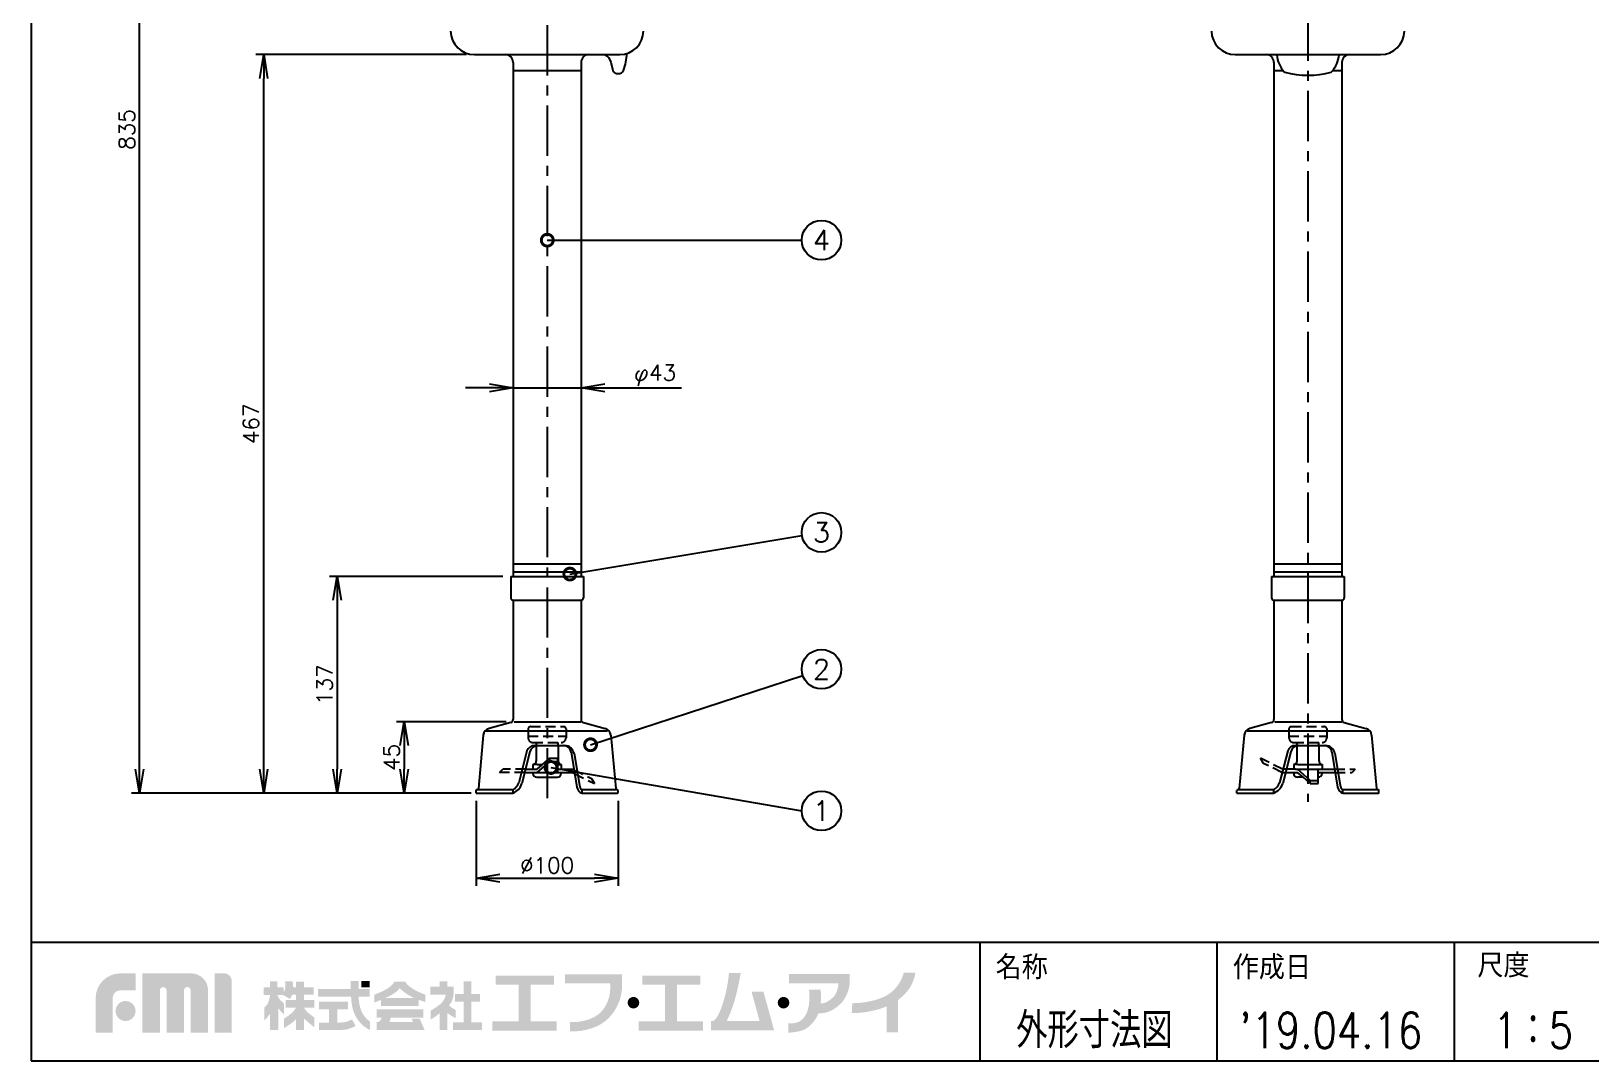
# Model space of a CAD drawing. Extents: x 115 to 2025, y 0 to 1377.
# Drawn here: x 115 to 1102, y 0 to 651 of the extents above; entities that cross this region are included whole.
import ezdxf
from ezdxf.enums import TextEntityAlignment as Align

# ---------------------------------------------------------------- set-up
doc = ezdxf.new("R2010")
doc.units = 0
doc.header["$PDMODE"] = 3
doc.linetypes.add('CENTER', pattern=[50.8, 31.75, -6.35, 6.35, -6.35])
doc.linetypes.add('HIDDEN', pattern=[9.525, 6.35, -3.175])
doc.layers.get('0').update_dxf_attribs({"linetype": 'CONTINUOUS'})
doc.layers.get('DEFPOINTS').update_dxf_attribs({"linetype": 'CONTINUOUS'})
for name, color, linetype in [('DANMEN', 7, 'CONTINUOUS'), ('SUNPOU', 7, 'CONTINUOUS'), ('WAKU', 7, 'CONTINUOUS')]:
    doc.layers.add(name, color=color, linetype=linetype)
doc.styles.get("Standard").update_dxf_attribs({"font": 'romans.shx', "bigfont": 'extfont2.shx'})
doc.dimstyles.get("Standard").update_dxf_attribs({"dimscale": 5, "dimtxt": 2, "dimasz": 3, "dimexe": 1, "dimexo": 1, "dimgap": 0.6, "dimtad": 3, "dimdec": 0, "dimzin": 0, "dimdsep": 46, "dimtxsty": 'STANDARD', "dimblk1": 'OPEN', "dimblk2": 'OPEN', "dimsah": 1, "dimcen": 1.5, "dimadec": 0, "dimazin": 0, "dimtfac": 1, "dimtdec": 0, "dimtmove": 0, "dimatfit": 0, "dimldrblk": 'DOTSMALL', "dimfxl": 1, "dimtvp": 1, "dimtolj": 1, "dimtzin": 0, "dimarcsym": 0})

# ---------------------------------------------------------------- blocks, each defined once
blk = doc.blocks.new('_DotSmall')
at = {"color": 0, "linetype": 'ByBlock', "const_width": 0.5}
blk.add_lwpolyline([(-0.0625, 0, 1), (0.0625, 0, 1)], format="xyb", close=True, dxfattribs=at)
blk = doc.blocks.new('_OPEN')
at = {"color": 0, "linetype": 'ByBlock'}
for p, q in [((-1, 0.167), (0, 0)), ((0, 0), (-1, -0.167)), ((0, 0), (-1, 0))]:
    blk.add_line(p, q, dxfattribs=at)
blk = doc.blocks.new('*D4')
at = {"layer": 'DEFPOINTS', "color": 0}
for p in [(262.06, 636.35), (395.31, 636.35), (396.4, 169.35)]:
    blk.add_point(p, dxfattribs=at)
at = {"layer": 'SUNPOU', "color": 0, "lineweight": -2}
for p, q in [((390.31, 636.35), (257.06, 636.35)), ((262.06, 184.35), (262.06, 621.35)), ((391.4, 169.35), (257.06, 169.35))]:
    blk.add_line(p, q, dxfattribs=at)
at = {"layer": 'SUNPOU', "color": 0, "lineweight": -2, "xscale": 15, "yscale": 15, "zscale": 15}
for p, rotation in [((262.06, 636.35), 90), ((262.06, 169.35), 270)]:
    blk.add_blockref('_OPEN', p, dxfattribs=dict(at, rotation=rotation))
at = {"layer": 'SUNPOU', "color": 0, "insert": (254.06, 402.85), "char_height": 10, "attachment_point": 5, "rotation": 90}
blk.add_mtext('\\A1;467', dxfattribs=at)
blk = doc.blocks.new('*D5')
at = {"layer": 'DEFPOINTS', "color": 0}
for p in [(419.81, 425.54), (462.81, 425.54), (462.81, 425.54)]:
    blk.add_point(p, dxfattribs=at)
at = {"layer": 'SUNPOU', "color": 0, "lineweight": -2}
for p, q in [((404.81, 425.54), (389.81, 425.54)), ((419.81, 425.54), (462.81, 425.54)), ((477.81, 425.54), (526.43, 425.54))]:
    blk.add_line(p, q, dxfattribs=at)
at = {"layer": 'SUNPOU', "color": 0, "lineweight": -2, "xscale": 15, "yscale": 15, "zscale": 15}
blk.add_blockref('_OPEN', (419.81, 425.54), dxfattribs=at)
at = {"layer": 'SUNPOU', "color": 0, "lineweight": -2, "xscale": 15, "yscale": 15, "zscale": 15, "rotation": 180}
blk.add_blockref('_OPEN', (462.81, 425.54), dxfattribs=at)
at = {"layer": 'SUNPOU', "color": 0, "insert": (509.62, 433.54), "char_height": 10, "attachment_point": 5}
blk.add_mtext('\\A1;φ43', dxfattribs=at)
blk = doc.blocks.new('*D10')
at = {"layer": 'DEFPOINTS', "color": 0}
for p in [(418.31, 306.35), (308.59, 169.35), (396.4, 169.35)]:
    blk.add_point(p, dxfattribs=at)
at = {"layer": 'SUNPOU', "color": 0, "lineweight": -2}
for p, q in [((413.31, 306.35), (303.59, 306.35)), ((308.59, 291.35), (308.59, 184.35)), ((391.4, 169.35), (303.59, 169.35))]:
    blk.add_line(p, q, dxfattribs=at)
at = {"layer": 'SUNPOU', "color": 0, "lineweight": -2, "xscale": 15, "yscale": 15, "zscale": 15}
for p, rotation in [((308.59, 306.35), 90), ((308.59, 169.35), 270)]:
    blk.add_blockref('_OPEN', p, dxfattribs=dict(at, rotation=rotation))
at = {"layer": 'SUNPOU', "color": 0, "insert": (300.59, 237.85), "char_height": 10, "attachment_point": 5, "rotation": 90}
blk.add_mtext('\\A1;137', dxfattribs=at)
blk = doc.blocks.new('*D11')
at = {"layer": 'DEFPOINTS', "color": 0}
for p in [(396.4, 169.35), (486.22, 169.35), (486.22, 115.56)]:
    blk.add_point(p, dxfattribs=at)
at = {"layer": 'SUNPOU', "color": 0, "lineweight": -2}
for p, q in [((396.4, 164.35), (396.4, 110.56)), ((486.22, 164.35), (486.22, 110.56)), ((411.4, 115.56), (471.22, 115.56))]:
    blk.add_line(p, q, dxfattribs=at)
at = {"layer": 'SUNPOU', "color": 0, "lineweight": -2, "xscale": 15, "yscale": 15, "zscale": 15, "rotation": 180}
blk.add_blockref('_OPEN', (396.4, 115.56), dxfattribs=at)
at = {"layer": 'SUNPOU', "color": 0, "lineweight": -2, "xscale": 15, "yscale": 15, "zscale": 15}
blk.add_blockref('_OPEN', (486.22, 115.56), dxfattribs=at)
at = {"layer": 'SUNPOU', "color": 0, "insert": (441.31, 123.56), "char_height": 10, "attachment_point": 5}
blk.add_mtext('\\A1;%%C100', dxfattribs=at)
blk = doc.blocks.new('*D12')
at = {"layer": 'DEFPOINTS', "color": 0}
for p in [(420.41, 214.35), (350.97, 169.35), (397.79, 169.35)]:
    blk.add_point(p, dxfattribs=at)
at = {"layer": 'SUNPOU', "color": 0, "lineweight": -2}
for p, q in [((415.41, 214.35), (345.97, 214.35)), ((350.97, 199.35), (350.97, 184.35)), ((392.79, 169.35), (345.97, 169.35))]:
    blk.add_line(p, q, dxfattribs=at)
at = {"layer": 'SUNPOU', "color": 0, "lineweight": -2, "xscale": 15, "yscale": 15, "zscale": 15}
for p, rotation in [((350.97, 214.35), 90), ((350.97, 169.35), 270)]:
    blk.add_blockref('_OPEN', p, dxfattribs=dict(at, rotation=rotation))
at = {"layer": 'SUNPOU', "color": 0, "insert": (342.97, 191.85), "char_height": 10, "attachment_point": 5, "rotation": 90}
blk.add_mtext('\\A1;45', dxfattribs=at)
blk = doc.blocks.new('*D13')
at = {"layer": 'DEFPOINTS', "color": 0}
for p in [(183.55, 1008.66), (448.13, 1008.66), (398.35, 169.35)]:
    blk.add_point(p, dxfattribs=at)
at = {"layer": 'SUNPOU', "color": 0, "lineweight": -2}
for p, q in [((443.13, 1008.66), (178.55, 1008.66)), ((183.55, 184.35), (183.55, 993.66)), ((393.35, 169.35), (178.55, 169.35))]:
    blk.add_line(p, q, dxfattribs=at)
at = {"layer": 'SUNPOU', "color": 0, "lineweight": -2, "xscale": 15, "yscale": 15, "zscale": 15}
for p, rotation in [((183.55, 1008.66), 90), ((183.55, 169.35), 270)]:
    blk.add_blockref('_OPEN', p, dxfattribs=dict(at, rotation=rotation))
at = {"layer": 'SUNPOU', "color": 0, "insert": (175.55, 589), "char_height": 10, "attachment_point": 5, "rotation": 90}
blk.add_mtext('\\A1;835', dxfattribs=at)

msp = doc.modelspace()

# ---------------------------------------------------------------- hatches: boundary and pattern name
at = {"layer": 'WAKU'}
h = msp.add_hatch(color=1, dxfattribs=at)
edge = h.paths.add_edge_path()
edge.add_spline(control_points=[(155.78, 17.85), (155.78, 17.85), (155.78, 39.66), (155.78, 39.66), (155.78, 48.29), (162.8, 55.31), (171.43, 55.31), (171.43, 55.31), (181.16, 55.31), (181.16, 55.31), (181.16, 55.31), (181.16, 44.53), (181.16, 44.53), (181.16, 44.53), (171.43, 44.53), (171.43, 44.53), (168.75, 44.53), (166.56, 42.34), (166.56, 39.66), (166.56, 39.66), (166.56, 17.85), (166.56, 17.85), (166.56, 17.85), (155.78, 17.85), (155.78, 17.85)], knot_values=[0, 0, 0, 0, 1, 1, 1, 2, 2, 2, 3, 3, 3, 4, 4, 4, 5, 5, 5, 6, 6, 6, 7, 7, 7, 8, 8, 8, 8], degree=3, periodic=0)
h = msp.add_hatch(color=1, dxfattribs=at)
edge = h.paths.add_edge_path()
edge.add_spline(control_points=[(226.74, 17.85), (226.74, 17.85), (215.86, 17.85), (215.86, 17.85), (215.86, 17.85), (215.86, 44.54), (215.86, 44.54), (215.86, 45.7), (214.92, 46.64), (213.76, 46.64), (212.6, 46.64), (211.66, 45.7), (211.66, 44.54), (211.66, 44.54), (211.66, 17.85), (211.66, 17.85), (211.66, 17.85), (200.62, 17.85), (200.62, 17.85), (200.62, 17.85), (200.62, 44.54), (200.62, 44.54), (200.62, 45.7), (199.69, 46.64), (198.53, 46.64), (197.36, 46.64), (196.42, 45.7), (196.42, 44.54), (196.42, 44.54), (196.42, 17.85), (196.42, 17.85), (196.42, 17.85), (185.4, 17.85), (185.4, 17.85), (185.4, 17.85), (185.4, 55.31), (185.4, 55.31), (185.4, 55.31), (201.24, 55.31), (201.24, 55.31), (201.24, 55.31), (216.11, 55.31), (216.11, 55.31), (222.05, 55.31), (226.89, 50.48), (226.89, 44.54), (226.89, 44.54), (226.89, 43.54), (226.89, 43.54), (226.89, 41.88), (226.89, 17.85), (226.89, 17.85), (226.89, 17.85), (226.74, 17.85), (226.74, 17.85)], knot_values=[0, 0, 0, 0, 1, 1, 1, 2, 2, 2, 3, 3, 3, 4, 4, 4, 5, 5, 5, 6, 6, 6, 7, 7, 7, 8, 8, 8, 9, 9, 9, 10, 10, 10, 11, 11, 11, 12, 12, 12, 13, 13, 13, 14, 14, 14, 15, 15, 15, 16, 16, 16, 17, 17, 17, 18, 18, 18, 18], degree=3, periodic=0)
h = msp.add_hatch(color=1, dxfattribs=at)
edge = h.paths.add_edge_path()
edge.add_spline(control_points=[(231.05, 17.85), (231.05, 17.85), (231.05, 55.33), (231.05, 55.33), (231.05, 55.33), (236.97, 55.33), (236.97, 55.33), (239.66, 55.33), (241.84, 53.15), (241.84, 50.46), (241.84, 50.46), (241.84, 17.85), (241.84, 17.85), (241.84, 17.85), (231.05, 17.85), (231.05, 17.85)], knot_values=[0, 0, 0, 0, 1, 1, 1, 2, 2, 2, 3, 3, 3, 4, 4, 4, 5, 5, 5, 5], degree=3, periodic=0)
h = msp.add_hatch(color=1, dxfattribs=at)
edge = h.paths.add_edge_path(flags=16)
edge.add_spline(control_points=[(294.19, 27.33), (294.19, 27.33), (292.22, 28.6), (290.19, 30.35), (288.97, 31.4), (288.13, 32.65), (287.66, 33.48), (287.66, 33.48), (287.66, 33.58), (287.66, 33.58), (287.66, 33.58), (294.1, 33.58), (294.1, 33.58), (294.1, 33.58), (294.1, 38.36), (294.1, 38.36), (294.1, 38.36), (287.66, 38.36), (287.66, 38.36), (287.66, 38.36), (287.66, 41.73), (287.66, 41.73), (287.66, 41.73), (293.7, 41.73), (293.7, 41.73), (293.7, 41.73), (293.7, 46.51), (293.7, 46.51), (293.7, 46.51), (287.66, 46.51), (287.66, 46.51), (287.66, 46.51), (287.66, 50.09), (287.66, 50.09), (287.66, 50.09), (282.6, 50.09), (282.6, 50.09), (282.6, 50.09), (282.6, 46.51), (282.6, 46.51), (282.6, 46.51), (280.76, 46.51), (280.76, 46.51), (280.68, 48.6), (280.35, 50.17), (280.35, 50.17), (280.35, 50.17), (275.64, 50.17), (275.64, 50.17), (275.64, 50.17), (275.71, 46.23), (275.64, 45.38), (275.6, 44.9), (275.13, 44.13), (274.73, 43.56), (274.73, 43.56), (274.73, 46.51), (274.73, 46.51), (274.73, 46.51), (270.6, 46.51), (270.6, 46.51), (270.6, 46.51), (270.6, 50.17), (270.6, 50.17), (270.6, 50.17), (266.06, 50.17), (266.06, 50.17), (266.06, 50.17), (266.06, 46.51), (266.06, 46.51), (266.06, 46.51), (262.08, 46.51), (262.08, 46.51), (262.08, 46.51), (262.08, 41.66), (262.08, 41.66), (262.08, 41.66), (266.06, 41.66), (266.06, 41.66), (266.06, 41.66), (266.06, 41.59), (266.06, 41.59), (265.95, 40.74), (265.46, 37.51), (264.55, 36.11), (263.49, 34.5), (262.44, 33.65), (262.44, 33.65), (262.44, 33.65), (262.44, 25.37), (262.44, 25.37), (262.44, 25.37), (264.98, 28), (266.06, 29.81), (266.06, 29.81), (266.06, 19.43), (266.06, 19.43), (266.06, 19.43), (270.6, 19.43), (270.6, 19.43), (270.6, 19.43), (270.6, 19.46), (270.6, 19.46), (270.6, 19.46), (271.22, 19.46), (271.22, 19.46), (271.22, 19.46), (271.22, 33.35), (271.22, 33.35), (272.38, 31.65), (275.01, 29.23), (275.01, 29.23), (275.01, 29.23), (275.01, 36.25), (275.01, 36.25), (275.01, 36.25), (273.05, 37.8), (272.13, 38.93), (271.4, 39.83), (270.9, 41.16), (270.73, 41.66), (270.73, 41.66), (274.38, 41.66), (274.38, 41.66), (274.38, 41.66), (278.59, 39.14), (278.59, 39.14), (278.59, 39.14), (279.46, 40.25), (280.09, 41.73), (280.09, 41.73), (282.6, 41.73), (282.6, 41.73), (282.6, 41.73), (282.6, 38.36), (282.6, 38.36), (282.6, 38.36), (276.04, 38.36), (276.04, 38.36), (276.04, 38.36), (276.04, 33.58), (276.04, 33.58), (276.04, 33.58), (282.44, 33.58), (282.44, 33.58), (282.03, 32.71), (281.09, 31.16), (279.15, 29.65), (276.28, 27.4), (274.87, 26.63), (274.87, 26.63), (274.87, 26.63), (274.87, 20.66), (274.87, 20.66), (274.87, 20.66), (280.7, 24.03), (282.6, 26.49), (282.6, 26.49), (282.6, 19.46), (282.6, 19.46), (282.6, 19.46), (287.66, 19.46), (287.66, 19.46), (287.66, 19.46), (287.66, 26.67), (287.66, 26.67), (290.01, 24.4), (294.19, 21.15), (294.19, 21.15), (294.19, 21.15), (294.19, 27.33), (294.19, 27.33)], knot_values=[0, 0, 0, 0, 1, 1, 1, 2, 2, 2, 3, 3, 3, 4, 4, 4, 5, 5, 5, 6, 6, 6, 7, 7, 7, 8, 8, 8, 9, 9, 9, 10, 10, 10, 11, 11, 11, 12, 12, 12, 13, 13, 13, 14, 14, 14, 15, 15, 15, 16, 16, 16, 17, 17, 17, 18, 18, 18, 19, 19, 19, 20, 20, 20, 21, 21, 21, 22, 22, 22, 23, 23, 23, 24, 24, 24, 25, 25, 25, 26, 26, 26, 27, 27, 27, 28, 28, 28, 29, 29, 29, 30, 30, 30, 31, 31, 31, 32, 32, 32, 33, 33, 33, 34, 34, 34, 35, 35, 35, 36, 36, 36, 37, 37, 37, 38, 38, 38, 39, 39, 39, 40, 40, 40, 41, 41, 41, 42, 42, 42, 43, 43, 43, 44, 44, 44, 45, 45, 45, 46, 46, 46, 47, 47, 47, 48, 48, 48, 49, 49, 49, 50, 50, 50, 51, 51, 51, 52, 52, 52, 53, 53, 53, 54, 54, 54, 55, 55, 55, 56, 56, 56, 57, 57, 57, 57], degree=3, periodic=0)
h = msp.add_hatch(color=1, dxfattribs=at)
edge = h.paths.add_edge_path()
edge.add_spline(control_points=[(324.59, 30), (323.65, 31.73), (322.93, 33.91), (322.57, 36.02), (322.28, 37.71), (322.18, 39.45), (322.14, 40.54), (322.14, 40.54), (329.04, 40.54), (329.04, 40.54), (329.04, 40.54), (329.04, 45.32), (329.04, 45.32), (329.04, 45.32), (322.22, 45.32), (322.22, 45.32), (322.22, 45.32), (322.22, 50.44), (322.22, 50.44), (322.22, 50.44), (317.16, 50.44), (317.16, 50.44), (317.16, 50.44), (317.16, 45.32), (317.16, 45.32), (317.16, 45.32), (296.37, 45.32), (296.37, 45.32), (296.37, 45.32), (296.37, 40.54), (296.37, 40.54), (296.37, 40.54), (317.37, 40.54), (317.37, 40.54), (317.41, 39.31), (317.53, 37.27), (317.88, 35.22), (318.33, 32.63), (319.27, 29.91), (320.45, 27.75), (323.06, 23.02), (327.45, 20.44), (327.86, 20.19), (328.26, 19.94), (329.28, 19.53), (329.28, 19.53), (329.28, 19.53), (329.28, 24.83), (329.28, 24.83), (328.06, 25.71), (325.95, 27.53), (324.59, 30)], knot_values=[0, 0, 0, 0, 1, 1, 1, 2, 2, 2, 3, 3, 3, 4, 4, 4, 5, 5, 5, 6, 6, 6, 7, 7, 7, 8, 8, 8, 9, 9, 9, 10, 10, 10, 11, 11, 11, 12, 12, 12, 13, 13, 13, 14, 14, 14, 15, 15, 15, 16, 16, 16, 17, 17, 17, 17], degree=3, periodic=0)
for points in [[(329.04, 46.37), (323.83, 46.37), (323.83, 50.44), (329.04, 50.44)], [(393.46, 24.35), (393.46, 37.32), (398.91, 37.32), (398.91, 42.19), (393.46, 42.19), (393.46, 50.16), (388.54, 50.16), (388.54, 42.19), (383.02, 42.19), (383.02, 37.32), (388.54, 37.32), (388.54, 24.35), (381.85, 24.35), (381.85, 19.42), (400.08, 19.42), (400.08, 24.35)], [(430.86, 25), (430.86, 48.15), (445.65, 48.15), (445.65, 53.89), (408.87, 53.89), (408.87, 48.15), (423.27, 48.15), (423.27, 25), (406.73, 25), (406.73, 19.06), (447.4, 19.06), (447.4, 25)], [(523.48, 25), (523.48, 48.15), (538.26, 48.15), (538.26, 53.89), (501.49, 53.89), (501.49, 48.15), (515.89, 48.15), (515.89, 25), (499.35, 25), (499.35, 19.06), (540.02, 19.06), (540.02, 25)]]:
    msp.add_hatch(color=1, dxfattribs=at).paths.add_polyline_path(points)
h = msp.add_hatch(color=1, dxfattribs=at)
edge = h.paths.add_edge_path()
edge.add_spline(control_points=[(338.77, 39.64), (340.28, 40.3), (341.67, 40.94), (342.48, 41.4), (345.01, 42.84), (347.48, 44.65), (347.93, 45.88), (348.01, 45.89), (348.11, 45.94), (348.26, 45.86), (348.28, 45.55), (351.03, 43.25), (353.12, 41.92), (354.52, 41.04), (356.02, 40.28), (357.47, 39.64), (357.47, 39.64), (338.77, 39.64), (338.77, 39.64)], knot_values=[0, 0, 0, 0, 1, 1, 1, 2, 2, 2, 3, 3, 3, 4, 4, 4, 5, 5, 5, 6, 6, 6, 6], degree=3, periodic=0)
edge = h.paths.add_edge_path(flags=16)
edge.add_spline(control_points=[(364.28, 41.86), (364.28, 41.86), (361.16, 42.86), (357.85, 44.65), (353.19, 47.18), (351.5, 50.1), (351.5, 50.1), (351.5, 50.1), (344.82, 50.1), (344.82, 50.1), (344.82, 50.1), (343.07, 46.98), (338.92, 44.84), (334.77, 42.7), (331.98, 41.86), (331.98, 41.86), (331.98, 41.86), (331.98, 36.8), (331.98, 36.8), (331.98, 36.8), (334, 37.6), (336.32, 38.58), (336.32, 38.58), (336.32, 34.6), (336.32, 34.6), (336.32, 34.6), (360.08, 34.6), (360.08, 34.6), (360.08, 34.6), (360.08, 38.57), (360.08, 38.57), (362.49, 37.66), (364.28, 37.19), (364.28, 37.19), (364.28, 37.19), (364.28, 41.86), (364.28, 41.86)], knot_values=[0, 0, 0, 0, 1, 1, 1, 2, 2, 2, 3, 3, 3, 4, 4, 4, 5, 5, 5, 6, 6, 6, 7, 7, 7, 8, 8, 8, 9, 9, 9, 10, 10, 10, 11, 11, 11, 12, 12, 12, 12], degree=3, periodic=0)
h = msp.add_hatch(color=1, dxfattribs=at)
edge = h.paths.add_edge_path()
edge.add_spline(control_points=[(383.54, 32.13), (383.54, 32.13), (381.34, 33.36), (380.3, 34.14), (379.88, 34.45), (379.54, 34.82), (379.26, 35.14), (380.05, 36.02), (380.71, 36.93), (381.14, 37.84), (382.76, 41.28), (382.12, 46.86), (382.12, 46.86), (382.12, 46.86), (378.29, 46.86), (378.29, 46.86), (378.29, 46.86), (378.29, 50.16), (378.29, 50.16), (378.29, 50.16), (373.29, 50.16), (373.29, 50.16), (373.29, 50.16), (373.29, 46.86), (373.29, 46.86), (373.29, 46.86), (367.46, 46.86), (367.46, 46.86), (367.46, 46.86), (367.46, 41.92), (367.46, 41.92), (367.46, 41.92), (377.24, 41.92), (377.24, 41.92), (377.08, 39.73), (375.28, 36.99), (373.49, 35.57), (371.6, 34.08), (367.63, 31.68), (367.63, 31.68), (367.63, 31.68), (367.63, 26.1), (367.63, 26.1), (367.63, 26.1), (369.4, 27.01), (372.06, 29.02), (372.45, 29.32), (372.93, 29.67), (373.42, 30.04), (373.42, 30.04), (373.42, 19.42), (373.42, 19.42), (373.42, 19.42), (378.23, 19.42), (378.23, 19.42), (378.23, 19.42), (378.23, 30.27), (378.23, 30.27), (380.43, 28.62), (383.54, 26.88), (383.54, 26.88), (383.54, 26.88), (383.54, 32.13), (383.54, 32.13)], knot_values=[0, 0, 0, 0, 1, 1, 1, 2, 2, 2, 3, 3, 3, 4, 4, 4, 5, 5, 5, 6, 6, 6, 7, 7, 7, 8, 8, 8, 9, 9, 9, 10, 10, 10, 11, 11, 11, 12, 12, 12, 13, 13, 13, 14, 14, 14, 15, 15, 15, 16, 16, 16, 17, 17, 17, 18, 18, 18, 19, 19, 19, 20, 20, 20, 21, 21, 21, 21], degree=3, periodic=0)
h = msp.add_hatch(color=1, dxfattribs=at)
edge = h.paths.add_edge_path()
edge.add_spline(control_points=[(488.75, 49.02), (488.75, 49.02), (488.75, 50.06), (488.75, 50.06), (488.76, 50.73), (488.77, 51.12), (488.75, 51.17), (488.75, 51.17), (488.75, 54.67), (488.75, 54.67), (488.75, 54.67), (452.69, 54.67), (452.69, 54.67), (452.69, 54.67), (452.69, 49.02), (452.69, 49.02), (452.69, 49.02), (481.18, 49.02), (481.18, 49.02), (481.32, 47.05), (481.43, 42.9), (480.27, 39.37), (479.06, 35.68), (477.51, 33.01), (475.36, 30.8), (471.02, 26.3), (462.93, 24.17), (455.8, 24.48), (455.8, 24.48), (455.8, 24.47), (455.8, 24.47), (455.8, 24.47), (455.8, 18.59), (455.8, 18.59), (455.8, 18.59), (455.8, 18.58), (455.8, 18.58), (464.54, 18.2), (474.66, 21.22), (480.13, 26.87), (482.74, 29.58), (485.09, 32.85), (486.75, 37.09), (488.34, 41.12), (488.74, 44.79), (488.74, 47.37), (488.73, 47.99), (488.73, 48.54), (488.74, 49.02), (488.74, 49.02), (488.75, 49.02), (488.75, 49.02)], knot_values=[0, 0, 0, 0, 1, 1, 1, 2, 2, 2, 3, 3, 3, 4, 4, 4, 5, 5, 5, 6, 6, 6, 7, 7, 7, 8, 8, 8, 9, 9, 9, 10, 10, 10, 11, 11, 11, 12, 12, 12, 13, 13, 13, 14, 14, 14, 15, 15, 15, 16, 16, 16, 17, 17, 17, 17], degree=3, periodic=0)
h = msp.add_hatch(color=1, dxfattribs=at)
edge = h.paths.add_edge_path()
edge.add_spline(control_points=[(578.2, 43.65), (578.2, 43.65), (570.65, 43.65), (570.65, 43.65), (570.65, 43.65), (575.77, 25.11), (575.77, 25.11), (575.77, 25.11), (554.88, 25.11), (554.88, 25.11), (555.48, 26.27), (556.81, 29.05), (558.58, 33.87), (561.44, 41.68), (563.8, 55.58), (563.8, 55.58), (563.8, 55.58), (556.35, 55.58), (556.35, 55.58), (556.35, 55.58), (555.84, 46.26), (552.11, 35.08), (549.57, 27.44), (547.28, 25.54), (546.09, 25.11), (546.09, 25.11), (544.97, 25.11), (544.97, 25.11), (544.97, 25.11), (544.97, 19.33), (544.97, 19.33), (544.97, 19.33), (577.36, 19.33), (577.36, 19.33), (577.36, 19.33), (582.3, 19.33), (582.3, 19.33), (582.3, 19.33), (584.91, 19.33), (584.91, 19.33), (584.91, 19.33), (578.2, 43.65), (578.2, 43.65)], knot_values=[0, 0, 0, 0, 1, 1, 1, 2, 2, 2, 3, 3, 3, 4, 4, 4, 5, 5, 5, 6, 6, 6, 7, 7, 7, 8, 8, 8, 9, 9, 9, 10, 10, 10, 11, 11, 11, 12, 12, 12, 13, 13, 13, 14, 14, 14, 14], degree=3, periodic=0)
h = msp.add_hatch(color=1, dxfattribs=at)
edge = h.paths.add_edge_path()
edge.add_spline(control_points=[(632.75, 50.8), (632.75, 50.8), (632.75, 54.88), (632.75, 54.88), (632.75, 54.88), (594.26, 54.88), (594.26, 54.88), (594.26, 54.88), (594.26, 49.08), (594.26, 49.08), (594.26, 49.08), (625.63, 49.08), (625.63, 49.08), (625.52, 47.53), (624.97, 42.7), (622.25, 40.16), (618.98, 37.12), (616.6, 36.25), (614.42, 36.25), (614.41, 36.25), (614.4, 36.25), (614.38, 36.25), (614.84, 40.73), (614.34, 44.95), (614.34, 44.95), (614.34, 44.95), (606.95, 44.95), (606.95, 44.95), (606.95, 44.95), (607.43, 43.71), (607.1, 37.26), (606.73, 30.3), (603.69, 26.46), (601.01, 24.87), (598.32, 23.27), (593.82, 23.7), (593.82, 23.7), (593.82, 23.7), (593.82, 17.83), (593.82, 17.83), (593.82, 17.83), (596.14, 17.62), (601.22, 18.78), (605.72, 19.79), (609.6, 23.21), (612.46, 28.85), (612.53, 28.99), (612.81, 29.87), (612.87, 30.02), (616.36, 30.06), (620.34, 30.32), (626.02, 35.16), (630.44, 38.93), (632.17, 44.84), (632.62, 48.07), (632.62, 48.07), (632.75, 50.8), (632.75, 50.8)], knot_values=[0, 0, 0, 0, 1, 1, 1, 2, 2, 2, 3, 3, 3, 4, 4, 4, 5, 5, 5, 6, 6, 6, 7, 7, 7, 8, 8, 8, 9, 9, 9, 10, 10, 10, 11, 11, 11, 12, 12, 12, 13, 13, 13, 14, 14, 14, 15, 15, 15, 16, 16, 16, 17, 17, 17, 18, 18, 18, 19, 19, 19, 19], degree=3, periodic=0)
h = msp.add_hatch(color=1, dxfattribs=at)
edge = h.paths.add_edge_path()
edge.add_spline(control_points=[(674.23, 55.69), (674.23, 55.69), (666.91, 55.69), (666.91, 55.69), (666.89, 55.57), (664.79, 45.48), (654.9, 40.72), (651.18, 38.93), (647.89, 38.14), (645.1, 37.55), (638.95, 36.25), (634.42, 36.46), (634.37, 36.46), (634.37, 36.46), (634.05, 30.24), (634.05, 30.24), (634.26, 30.23), (639.39, 29.98), (646.39, 31.46), (649.17, 32.05), (652.38, 32.86), (656.11, 34.45), (656.11, 34.45), (656.11, 18.05), (656.11, 18.05), (656.11, 18.05), (663.36, 18.05), (663.36, 18.05), (663.36, 18.05), (663.36, 38.48), (663.36, 38.48), (673.54, 45.8), (674.12, 55.2), (674.23, 55.69)], knot_values=[0, 0, 0, 0, 1, 1, 1, 2, 2, 2, 3, 3, 3, 4, 4, 4, 5, 5, 5, 6, 6, 6, 7, 7, 7, 8, 8, 8, 9, 9, 9, 10, 10, 10, 11, 11, 11, 11], degree=3, periodic=0)
h = msp.add_hatch(color=1, dxfattribs=at)
edge = h.paths.add_edge_path()
edge.add_spline(control_points=[(499.63, 36.76), (499.63, 34.72), (497.98, 33.07), (495.94, 33.07), (493.9, 33.07), (492.24, 34.72), (492.24, 36.76), (492.24, 38.8), (493.9, 40.45), (495.94, 40.45), (497.98, 40.45), (499.63, 38.8), (499.63, 36.76)], knot_values=[0, 0, 0, 0, 1, 1, 1, 2, 2, 2, 3, 3, 3, 4, 4, 4, 4], degree=3, periodic=0)
h = msp.add_hatch(color=1, dxfattribs=at)
edge = h.paths.add_edge_path()
edge.add_spline(control_points=[(594.59, 36.76), (594.59, 34.72), (592.93, 33.07), (590.89, 33.07), (588.85, 33.07), (587.2, 34.72), (587.2, 36.76), (587.2, 38.8), (588.85, 40.45), (590.89, 40.45), (592.93, 40.45), (594.59, 38.8), (594.59, 36.76)], knot_values=[0, 0, 0, 0, 1, 1, 1, 2, 2, 2, 3, 3, 3, 4, 4, 4, 4], degree=3, periodic=0)
h = msp.add_hatch(color=1, dxfattribs=at)
edge = h.paths.add_edge_path()
edge.add_spline(control_points=[(168.39, 31.49), (168.39, 34.98), (171.22, 37.81), (174.71, 37.81), (178.19, 37.81), (181.02, 34.98), (181.02, 31.49), (181.02, 28.01), (178.19, 25.18), (174.71, 25.18), (171.22, 25.18), (168.39, 28.01), (168.39, 31.49)], knot_values=[0, 0, 0, 0, 1, 1, 1, 2, 2, 2, 3, 3, 3, 4, 4, 4, 4], degree=3, periodic=0)
h = msp.add_hatch(color=1, dxfattribs=at)
edge = h.paths.add_edge_path()
edge.add_spline(control_points=[(317.97, 26.18), (317.32, 25.84), (315.34, 24.9), (313.94, 24.58), (313.2, 24.42), (311.69, 24.21), (310.44, 24.21), (310.44, 24.21), (310.19, 24.21), (310.19, 24.21), (310.19, 24.21), (310.19, 24.21), (310.19, 24.21), (310.19, 24.21), (308.63, 24.21), (308.63, 24.21), (308.63, 24.21), (308.63, 32.59), (308.63, 32.59), (308.63, 32.59), (315.37, 32.59), (315.37, 32.59), (315.37, 32.59), (315.37, 37.32), (315.37, 37.32), (315.37, 37.32), (297.02, 37.32), (297.02, 37.32), (297.02, 37.32), (297.02, 32.59), (297.02, 32.59), (297.02, 32.59), (303.44, 32.59), (303.44, 32.59), (303.44, 32.59), (303.44, 24.21), (303.44, 24.21), (303.44, 24.21), (297.02, 24.22), (297.02, 24.22), (297.02, 24.22), (297.02, 19.48), (297.02, 19.48), (297.02, 19.48), (310.19, 19.5), (310.19, 19.5), (310.19, 19.5), (310.44, 19.5), (310.44, 19.5), (311.93, 19.5), (313.79, 19.69), (314.99, 19.97), (317.24, 20.48), (319.88, 21.84), (320.17, 21.99), (320.17, 21.99), (317.97, 26.18), (317.97, 26.18)], knot_values=[0, 0, 0, 0, 1, 1, 1, 2, 2, 2, 3, 3, 3, 4, 4, 4, 5, 5, 5, 6, 6, 6, 7, 7, 7, 8, 8, 8, 9, 9, 9, 10, 10, 10, 11, 11, 11, 12, 12, 12, 13, 13, 13, 14, 14, 14, 15, 15, 15, 16, 16, 16, 17, 17, 17, 18, 18, 18, 19, 19, 19, 19], degree=3, periodic=0)
h = msp.add_hatch(color=1, dxfattribs=at)
edge = h.paths.add_edge_path()
edge.add_spline(control_points=[(360.76, 26.6), (360.76, 26.6), (355.6, 26.6), (355.6, 26.6), (355.6, 26.6), (356.54, 24.51), (356.54, 24.51), (356.54, 24.51), (341.64, 24.51), (341.64, 24.51), (341.64, 24.51), (342.47, 27.38), (342.47, 27.38), (342.47, 27.38), (363.05, 27.38), (363.05, 27.38), (363.05, 27.38), (363.05, 32.54), (363.05, 32.54), (363.05, 32.54), (333.57, 32.54), (333.57, 32.54), (333.57, 32.54), (333.57, 27.38), (333.57, 27.38), (333.57, 27.38), (336.72, 27.38), (336.72, 27.38), (336.64, 26.93), (336.44, 26.16), (336, 25.72), (335.37, 25.09), (335.27, 24.95), (334.69, 24.7), (334.46, 24.61), (334.28, 24.56), (334.13, 24.51), (334.13, 24.51), (333.57, 24.51), (333.57, 24.51), (333.57, 24.51), (333.57, 19.45), (333.57, 19.45), (333.57, 19.45), (363.68, 19.45), (363.68, 19.45), (363.68, 19.45), (363.87, 19.45), (363.87, 19.45), (363.87, 19.45), (360.76, 26.6), (360.76, 26.6)], knot_values=[0, 0, 0, 0, 1, 1, 1, 2, 2, 2, 3, 3, 3, 4, 4, 4, 5, 5, 5, 6, 6, 6, 7, 7, 7, 8, 8, 8, 9, 9, 9, 10, 10, 10, 11, 11, 11, 12, 12, 12, 13, 13, 13, 14, 14, 14, 15, 15, 15, 16, 16, 16, 17, 17, 17, 17], degree=3, periodic=0)

# ---------------------------------------------------------------- linework, layer by layer
at = {"color": 2, "linetype": 'CENTER'}
for p, q in [((922.56, 1070.59), (922.56, 163.78)), ((441.31, 858.17), (441.31, 165.13))]:
    msp.add_line(p, q, dxfattribs=at)
at = {"color": 2}
for p, q in [((395.31, 636.35), (414.81, 636.35)), ((414.81, 636.35), (467.81, 636.35)), ((467.81, 636.35), (487.31, 636.35)), ((876.56, 636.35), (896.06, 636.35)), ((896.06, 636.35), (949.06, 636.35)), ((949.06, 636.35), (968.56, 636.35)), ((419.81, 631.35), (419.81, 306.35)), ((419.81, 626.35), (462.81, 626.35)), ((462.81, 631.35), (462.81, 306.35)), ((901.06, 631.35), (901.06, 306.35)), ((901.06, 626.35), (906.76, 626.35)), ((938.36, 626.35), (944.06, 626.35)), ((944.06, 631.35), (944.06, 306.35)), ((418.31, 306.35), (464.31, 306.35)), ((418.31, 306.35), (418.31, 292.85)), ((419.81, 314.35), (462.81, 314.35)), ((419.81, 309.35), (462.81, 309.35)), ((419.81, 306.35), (462.81, 306.35)), ((464.31, 306.35), (464.31, 292.85)), ((899.56, 306.35), (945.56, 306.35)), ((899.56, 306.35), (899.56, 292.85)), ((901.06, 314.35), (944.06, 314.35)), ((901.06, 309.35), (944.06, 309.35)), ((945.56, 306.35), (945.56, 292.85)), ((419.81, 291.35), (462.81, 291.35)), ((419.81, 291.35), (419.81, 215.88)), ((462.81, 291.35), (462.81, 215.88)), ((901.06, 291.35), (944.06, 291.35)), ((901.06, 291.35), (901.06, 215.88)), ((944.06, 291.35), (944.06, 215.88)), ((402.54, 208.65), (479.49, 208.65)), ((418.33, 213.95), (404.66, 210.25)), ((420.41, 214.35), (462.81, 214.35)), ((464.29, 213.95), (477.96, 210.25)), ((884.23, 208.65), (961.18, 208.65)), ((899.58, 213.95), (885.91, 210.25)), ((901.66, 214.35), (944.06, 214.35)), ((945.54, 213.95), (959.21, 210.25)), ((400.99, 205.89), (397.84, 172.25)), ((433.3, 199.35), (452.46, 199.35)), ((434.31, 199.21), (434.31, 189.85)), ((448.31, 198.85), (448.31, 189.85)), ((481.63, 205.89), (484.78, 172.25)), ((882.24, 205.89), (879.09, 172.25)), ((914.55, 199.35), (933.71, 199.35)), ((915.56, 199.21), (915.56, 189.85)), ((929.56, 199.35), (929.56, 189.85)), ((962.88, 205.89), (966.03, 172.25)), ((428.56, 195.94), (423.44, 175.86)), ((430.5, 195.45), (425.38, 175.37)), ((442.81, 191.35), (434.81, 184.35)), ((442.81, 189.35), (434.81, 182.35)), ((442.81, 191.35), (442.81, 189.35)), ((442.81, 191.35), (447.81, 191.35)), ((442.81, 189.35), (447.81, 189.35)), ((447.81, 191.35), (447.81, 182.35)), ((456.54, 195.15), (460.11, 173.14)), ((458.38, 194.34), (461.72, 174.42)), ((909.81, 195.94), (904.69, 175.86)), ((911.75, 195.45), (906.63, 175.37)), ((937.79, 195.15), (941.36, 173.14)), ((939.63, 194.34), (942.97, 174.42)), ((427.16, 182.35), (450.31, 182.35)), ((427.67, 184.35), (434.81, 184.35)), ((434.99, 187.35), (432.31, 187.35)), ((432.31, 187.35), (432.31, 184.35)), ((432.31, 182.25), (432.31, 182.35)), ((432.31, 182.25), (432.31, 181.85)), ((434.81, 179.35), (447.81, 179.35)), ((434.99, 187.35), (438.24, 187.35)), ((447.81, 187.35), (450.31, 187.35)), ((447.81, 184.35), (456.81, 184.35)), ((450.31, 187.35), (450.31, 184.35)), ((450.31, 182.35), (456.81, 182.35)), ((450.31, 182.35), (450.31, 181.79)), ((456.81, 184.35), (457.78, 184.35)), ((456.81, 182.35), (457.31, 182.35)), ((457.31, 182.35), (458.73, 181.64)), ((457.78, 184.35), (458.33, 184.07)), ((908.42, 182.35), (913.61, 182.35)), ((914.66, 184.35), (908.92, 184.35)), ((913.56, 187.35), (913.56, 184.35)), ((916.24, 187.35), (913.56, 187.35)), ((913.56, 182.25), (913.56, 182.35)), ((913.56, 182.25), (913.56, 181.85)), ((913.61, 182.35), (916.06, 182.35)), ((914.66, 184.35), (939.54, 184.35)), ((924.06, 177.35), (916.06, 184.35)), ((919.49, 179.35), (916.06, 182.35)), ((919.49, 179.35), (916.06, 179.35)), ((916.24, 187.35), (931.56, 187.35)), ((924.06, 175.35), (919.49, 179.35)), ((929.06, 179.35), (929.06, 184.35)), ((929.06, 182.35), (931.56, 182.35)), ((929.06, 175.35), (929.06, 179.35)), ((931.56, 187.35), (931.56, 184.35)), ((931.56, 182.35), (931.56, 181.85)), ((931.56, 182.35), (939.86, 182.35)), ((396.4, 169.35), (396.4, 170.85)), ((396.4, 169.35), (419.6, 169.35)), ((419.1, 171.35), (396.85, 171.35)), ((419.6, 170.85), (419.6, 169.35)), ((463.21, 170.85), (463.21, 169.85)), ((485.72, 171.35), (463.71, 171.35)), ((463.71, 169.35), (485.72, 169.35)), ((486.22, 169.85), (486.22, 170.85)), ((877.65, 169.35), (877.65, 170.85)), ((877.65, 169.35), (900.85, 169.35)), ((900.85, 171.35), (878.1, 171.35)), ((900.85, 171.35), (900.85, 169.35)), ((924.06, 177.35), (929.06, 177.35)), ((924.06, 175.35), (924.06, 177.35)), ((924.06, 175.35), (929.06, 175.35)), ((944.46, 170.85), (944.46, 169.85)), ((966.97, 171.35), (944.96, 171.35)), ((944.96, 169.35), (966.97, 169.35)), ((967.47, 169.85), (967.47, 170.85))]:
    msp.add_line(p, q, dxfattribs=at)
msp.add_lwpolyline([(477.64, 636.35, -0.232659), (481.57, 631.65), (482.81, 626.35, 0.587511), (489.74, 626.35, 0.058257), (491.94, 637.08, 0.015576)], format="xyb", dxfattribs=at)
for centre, radius, start, end in [((395.31, 651.35), 15, 180.66108, 270), ((487.31, 651.35), 15, 270, 359.33892), ((876.56, 651.35), 15, 180.66108, 270), ((968.56, 651.35), 15, 270, 359.33892), ((414.81, 631.35), 5, 0, 90), ((467.81, 631.35), 5, 90, 180), ((896.06, 631.35), 5, 0, 90), ((902.56, 636.1), 0.25, 0, 90), ((923.83, 638.93), 21.21, 187.68645, 218.99105), ((921.3, 638.93), 21.21, 321.00895, 352.31355), ((942.56, 636.1), 0.25, 90, 180), ((949.06, 631.35), 5, 90, 180), ((908.1, 626.25), 1, 221.21354, 257.09597), ((922.56, 679.25), 55.94, 254.7771, 285.2229), ((937.03, 626.25), 1, 282.90403, 318.78646), ((419.81, 292.85), 1.5, 180, 270), ((462.81, 292.85), 1.5, 270, 0), ((901.06, 292.85), 1.5, 180, 270), ((944.06, 292.85), 1.5, 270, 0), ((405.97, 205.42), 5, 105.12401, 174.65773), ((417.81, 215.88), 2, 285.12401, 0), ((464.81, 215.88), 2, 180, 254.87599), ((476.66, 205.42), 5, 5.34227, 74.87599), ((887.22, 205.42), 5, 105.12401, 174.65773), ((899.06, 215.88), 2, 285.12401, 0), ((946.06, 215.88), 2, 180, 254.87599), ((957.91, 205.42), 5, 5.34227, 74.87599), ((433.3, 194.35), 5, 90, 161.37152), ((435.52, 194.16), 5.19, 91.44724, 167.27676), ((451.6, 194.35), 5, 9.20548, 90), ((452.46, 193.35), 6, 9.51045, 90), ((914.55, 194.35), 5, 90, 161.37152), ((916.77, 194.16), 5.19, 91.44724, 167.27676), ((932.85, 194.35), 5, 9.20548, 90), ((933.71, 193.35), 6, 9.51045, 90), ((434.81, 181.85), 2.5, 180, 270), ((447.81, 181.85), 2.5, 270, 360), ((916.06, 181.85), 2.5, 180, 270), ((929.06, 181.85), 2.5, 270, 0), ((396.9, 170.85), 0.5, 90, 180), ((396.85, 172.35), 1, 270, 354.65773), ((419.1, 170.85), 0.5, 0, 90), ((415.42, 178.79), 8.54, 297.83517, 339.93043), ((416.56, 178.04), 9.21, 289.23777, 343.12149), ((464.95, 173.94), 4.91, 189.35754, 249.20044), ((467.32, 175.24), 5.66, 188.74399, 225.53189), ((463.71, 170.85), 0.5, 90, 180), ((463.71, 169.85), 0.5, 180, 270), ((485.78, 172.35), 1, 185.34227, 270), ((485.72, 170.85), 0.5, 0, 90), ((485.72, 169.85), 0.5, 270, 0), ((878.15, 170.85), 0.5, 90, 180), ((878.1, 172.35), 1, 270, 354.65773), ((896.67, 178.79), 8.54, 299.31094, 339.93043), ((897.81, 178.04), 9.21, 289.23777, 343.12149), ((946.2, 173.94), 4.91, 189.35754, 249.20044), ((948.57, 175.24), 5.66, 188.74399, 223.43574), ((944.96, 170.85), 0.5, 90, 180), ((944.96, 169.85), 0.5, 180, 270), ((967.02, 172.35), 1, 185.34227, 270), ((966.97, 170.85), 0.5, 0, 90), ((966.97, 169.85), 0.5, 270, 0)]:
    msp.add_arc(centre, radius, start, end, dxfattribs=at)
at = {"color": 2, "extrusion": (0, 0, -1)}
for centre in [(432.31, 189.85), (913.56, 189.85)]:
    msp.add_ellipse(centre, major_axis=(0, 2.5), ratio=0.8, start_param=1.570796, end_param=3.141593, dxfattribs=at)
at = {"color": 2}
for centre in [(450.31, 189.85), (931.56, 189.85)]:
    msp.add_ellipse(centre, major_axis=(0, 2.5), ratio=0.8, start_param=1.570796, end_param=3.141593, dxfattribs=at)
at = {"layer": 'DANMEN', "color": 4, "linetype": 'HIDDEN'}
for p, q in [((429.31, 209.85), (429.31, 204.35)), ((430.81, 211.35), (451.81, 211.35)), ((453.31, 209.85), (453.31, 204.35)), ((910.56, 209.85), (910.56, 204.35)), ((912.06, 211.35), (933.06, 211.35)), ((934.56, 209.85), (934.56, 204.35)), ((429.31, 205.35), (453.31, 205.35)), ((432.31, 201.35), (450.31, 201.35)), ((434.31, 201.35), (434.31, 199.21)), ((448.31, 198.85), (448.31, 201.35)), ((910.56, 205.35), (934.56, 205.35)), ((913.56, 201.35), (931.56, 201.35)), ((915.56, 201.35), (915.56, 199.21)), ((929.56, 199.35), (929.56, 201.35)), ((894.56, 188.11), (892.56, 191.35)), ((906.56, 184.35), (892.56, 191.35)), ((906.09, 182.35), (894.56, 188.11)), ((411.31, 182.35), (413.31, 184.35)), ((427.16, 182.35), (411.31, 182.35)), ((427.67, 184.35), (413.31, 184.35)), ((458.33, 184.07), (469.31, 178.58)), ((458.73, 181.64), (471.31, 175.35)), ((469.31, 178.58), (471.31, 175.35)), ((906.09, 182.35), (908.42, 182.35)), ((908.92, 184.35), (906.56, 184.35)), ((939.54, 184.35), (952.56, 184.35)), ((939.86, 182.35), (950.56, 182.35)), ((952.56, 184.35), (950.56, 182.35))]:
    msp.add_line(p, q, dxfattribs=at)
for centre, radius, start, end in [((430.81, 209.85), 1.5, 90, 180), ((451.81, 209.85), 1.5, 0, 90), ((912.06, 209.85), 1.5, 90, 180), ((933.06, 209.85), 1.5, 0, 90), ((432.31, 204.35), 3, 180, 270), ((450.31, 204.35), 3, 270, 0), ((913.56, 204.35), 3, 180, 270), ((931.56, 204.35), 3, 270, 0)]:
    msp.add_arc(centre, radius, start, end, dxfattribs=at)
at = {"layer": 'SUNPOU'}
for centre in [(614.88, 519.01), (614.88, 334.2), (614.88, 247.65), (614.88, 158.12)]:
    msp.add_circle(centre, 12.5, dxfattribs=at)
at = {"layer": 'WAKU', "color": 6}
for p, q in [((115, 1376.75), (115, 0)), ((115, 75), (2025, 75)), ((115, 0), (2025, 0))]:
    msp.add_line(p, q, dxfattribs=at)
at = {"layer": 'WAKU', "color": 7}
for p, q in [((715, 75), (715, 0)), ((865, 75), (865, 0)), ((1015, 75), (1015, 0))]:
    msp.add_line(p, q, dxfattribs=at)

# ---------------------------------------------------------------- texts
at = {"layer": 'SUNPOU'}
for s, p in [('4', (614.88, 519.01)), ('3', (614.88, 334.2)), ('2', (614.88, 247.65)), ('1', (614.88, 158.12))]:
    msp.add_text(s, height=12.5, dxfattribs=at).set_placement(p, align=Align.MIDDLE)
at = {"layer": 'WAKU'}
for s, p in [('尺度', (1029.76, 52.71)), ('名称', (725.02, 51.55)), ('作成日', (875.02, 51.55))]:
    msp.add_text(s, height=15, dxfattribs=at).set_placement(p)
at = {"layer": 'WAKU', "color": 1, "width": 0.8}
for s, p in [('外形寸法図', (787.53, 8.02)), ("'19.04.16", (937.04, 8.02)), ('1：5', (1065, 8.02))]:
    msp.add_text(s, height=22.5, dxfattribs=at).set_placement(p, align=Align.CENTER)

# ---------------------------------------------------------------- dimensions: what is measured, and where the dimension line sits
at = {"layer": 'SUNPOU'}
dim = msp.add_linear_dim(base=(183.55, 1008.66), p1=(398.35, 169.35), p2=(448.13, 1008.66), angle=90, text='835', dimstyle='STANDARD', dxfattribs=at)
dim.commit()
dim.dimension.update_dxf_attribs({"geometry": '*D13', "text_midpoint": (175.55, 589)})
for base, p1, p2, picture, middle in [((262.06, 636.35), (396.4, 169.35), (395.31, 636.35), '*D4', (254.06, 402.85)), ((308.59, 169.35), (418.31, 306.35), (396.4, 169.35), '*D10', (300.59, 237.85)), ((350.97, 169.35), (420.41, 214.35), (397.79, 169.35), '*D12', (342.97, 191.85))]:
    dim = msp.add_linear_dim(base=base, p1=p1, p2=p2, angle=90, dimstyle='STANDARD', dxfattribs=at)
    dim.commit()
    dim.dimension.update_dxf_attribs({"geometry": picture, "text_midpoint": middle})
dim = msp.add_linear_dim(base=(462.81, 425.54), p1=(419.81, 425.54), p2=(462.81, 425.54), text='φ<>', dimstyle='STANDARD', dxfattribs=at)
dim.commit()
dim.dimension.update_dxf_attribs({"geometry": '*D5', "text_midpoint": (509.62, 425.54), "dimtype": 160})
dim = msp.add_linear_dim(base=(486.22, 115.56), p1=(396.4, 169.35), p2=(486.22, 169.35), text='%%C100', dimstyle='STANDARD', dxfattribs=at)
dim.commit()
dim.dimension.update_dxf_attribs({"geometry": '*D11', "text_midpoint": (441.31, 123.56)})

# ---------------------------------------------------------------- leaders
for points in [[(441.44, 519.01), (602.38, 519.01)], [(455.73, 307.83), (602.53, 332.26)], [(468.81, 199.88), (603, 243.76)], [(443.76, 185.5), (602.38, 158.12)]]:
    msp.add_leader(points, dimstyle='STANDARD', override={"dimclrd": 256}, dxfattribs=at)

doc.saveas('drawing.dxf')
